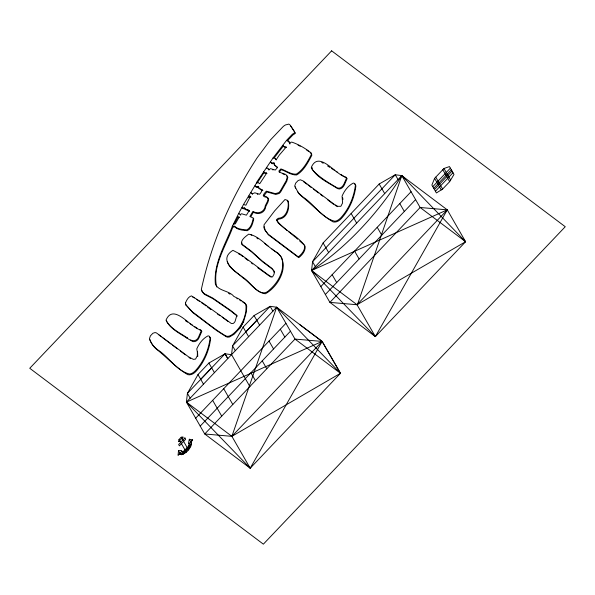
<?xml version="1.0" encoding="UTF-8"?>
<svg xmlns="http://www.w3.org/2000/svg" width="595" height="595" viewBox="0 0 595 595"><rect width="100%" height="100%" fill="white"/><g stroke="black" fill="none" stroke-linecap="round" stroke-linejoin="round"><path stroke-width="0.89" d="M197.763 356.517L197.533 351.37M178.485 450.653L178.106 455.13L181.49 451.575L181.713 450.519L178.485 450.653L180.657 454.431L181.549 454.699C186.533 453.264 191.054 448.295 191.501 443.03L189.329 439.251L192.631 439.854L191.032 442.211M231.567 354.627L232.556 345.859L235.308 350.693M375.363 336.614L357.037 304.737L311.572 270.502L312.554 261.733L323.122 242.953L379.179 184.004L395.281 174.752L401.811 175.614L447.276 209.849L465.602 241.726L375.363 336.614L329.898 302.379L311.572 270.502L401.811 175.614L465.602 241.726L357.037 304.737L329.898 302.379L420.137 207.499L447.276 209.849L375.363 336.614L311.572 270.502A177.325 92.203 -53 0 0 401.811 175.614L420.137 207.499L465.602 241.726M180.173 441.483L178.693 441.609L179.028 439.489L181.192 437.213L182.97 437.109L182.338 439.199M189.329 439.251L188.437 443.454L189.247 443.416L192.631 439.854M267.006 173.495L264.872 173.383L263.503 171.903L264.991 172.751L266.545 172.699L266.582 173.271L259.955 183.401L259.361 183.691L258.386 182.606L256.482 182.531L273.038 157.965L286.738 140.16L292.376 134.232L294.971 132.529M188.489 446.198L189.247 443.416M241.868 242.745L242.061 244.679L251.759 251.983L262.64 261.807L272.25 269.044L273.953 270.904L274.563 272.741M312.003 167.359L312.07 169.292M256.802 182.539L243.511 204.487L238.759 213.345L232.303 226.316L232.764 227.112L232.481 227.982C225.564 246.635 212.132 266.396 216.617 286.946M279.196 172.23L281.152 169.813L281.785 169.835C286.664 171.553 291.297 175.265 296.719 174.945C303.777 170.698 308.084 162.457 311.817 155.31L311.535 153.636L310.062 152.528M185.99 304.952L192.825 312.643L216.535 330.493L226.204 336.703L227.61 337.194L229.529 336.978L234.073 334.278L240.164 327.875L243.697 321.233L246.471 311.639L246.702 306.12L245.266 303.346L239.026 298.995L233.857 296.414C229.209 290.412 218.313 291.215 215.375 284.068C213.456 263.912 224.851 245.333 232.02 227.178L232.303 226.316L234.341 226.078C237.093 229.187 242.782 229.529 246.813 229.893C251.001 227.952 252.436 222.262 253.299 218.023L249.855 216.543L252.92 211.411C258.118 214.535 264.619 211.961 265.318 205.662L267.594 201.11L268.226 198.202L266.315 196.595L263.511 195.822L263.198 195.383L264.44 193.286L266.352 191.151L275.336 193.643L278.78 192.646L280.133 191.226L286.299 180.545L287.392 176.484L286.887 175.488C285.057 173.011 279.866 173.614 278.832 171.144L280.699 169.01L281.323 169.04C286.202 170.75 290.836 174.469 296.258 174.149C303.316 169.902 307.622 161.662 311.363 154.514L311.081 152.841C305.205 148.304 298.906 144.511 291.803 142.108L290.843 142.279C288.917 145.254 289.906 141.253 288.129 140.74L286.671 140.45M197.986 374.59L187.41 393.362L186.428 402.086L204.739 433.986L250.205 468.213L340.466 373.31L322.133 341.433L299.382 324.305M357.61 304.127L401.811 175.614M434.595 178.359L431.873 185.075L436.395 192.951L442.628 189.054L449.664 181.661L453.985 174.454L449.463 166.578L443.974 168.489L434.595 178.359L441.245 189.924M245.884 304.268C247.007 315.06 242.009 326.521 233.619 333.483C231.477 335.171 228.539 337.291 225.743 335.907C213.888 328.946 203.49 319.865 192.363 311.847L185.863 304.893L185.417 303.026C186.651 300.192 188.213 296.868 191.404 295.871L203.52 303.569L231.269 323.449L233.047 323.509A3.979 3.317 -29.9 0 0 235.151 321.129L236.855 315.357L230.191 310.092L212.586 297.954L204.025 293.58L201.98 291.297L201.326 289.475C211.448 242.611 230.897 197.823 257.144 157.794L270.346 140.041L283.436 126.281L285.369 124.98L288.835 124.095L290.196 125.121L295.432 133.332L292.837 135.028L287.199 140.956M263.652 196.179L266.813 191.947L275.797 194.439L279.241 193.449L280.595 192.021L286.76 181.349L287.854 177.28L286.44 175.607M201.861 331.296L199.184 337.454C198.128 340.556 194.111 343.285 191.27 340.704L190.809 339.909M203.483 384.154L197.971 374.56L208.957 363.002L225.036 353.802L231.529 354.665M272.912 311.155L270.137 306.336L232.548 345.896L243.102 327.101L254.095 315.543L270.137 306.336L276.668 307.206L322.133 341.433L340.466 373.31L231.879 436.336L204.739 433.986L295.001 339.083L322.133 341.433L250.205 468.213L186.413 402.108L276.668 307.206L340.466 373.31L295.001 339.083L276.668 307.206L231.879 436.336L250.205 468.213M240.164 327.875L243.697 321.233M237.881 217.339L234.021 224.278L233.56 223.482L235.293 223.921L239.264 216.93L237.42 216.543L238.327 217.681L239.272 217.383M251.083 216.312L253.373 212.207C258.572 215.331 265.072 212.757 265.779 206.465L268.055 201.906L268.68 199.005L266.768 197.391M256.943 183.327L263.964 172.699M274.042 158.062L283.294 146.117L284.551 147.329L286.366 147.463M200.716 379.335L211.708 367.777M245.854 331.876L256.839 320.318L259.613 325.138M195.666 418.203L285.927 323.301M320.824 286.597L411.063 191.716M178.693 441.609L182.97 437.109M200.203 426.094L290.464 331.192M325.361 294.488L415.6 199.608M432.781 186.659L450.37 168.162M180.657 454.431L191.501 443.03M433.733 188.317L451.322 169.82M181.549 454.699L191.471 444.264M434.447 189.56L452.036 171.062M182.948 454.402L190.913 446.019M435.421 191.255L453.011 172.758M357.037 304.737L447.276 209.849L311.572 270.502M248.606 197.376L250.956 197.027M178.106 455.13L180.188 453.613M256.854 320.341L254.043 315.595M247.163 209.7L248.078 210.838L249.707 211.322L248.569 210.013L245.304 209.217L244.627 208.704L244.619 207.551L243.348 207.997L241.987 207.573M247.617 210.496L245.943 209.142M258.795 187.105L256.876 187.507L255.419 186.599M181.49 451.575L183.669 451.263M246.404 209.938L245.081 209.5L245.073 208.347L243.801 208.793L242.448 208.369M273.038 157.965L275.121 158.225L276.102 159.839L279.315 155.072L286.292 146.92L284.09 146.534L282.833 145.321M257.285 194.223L257.866 194.32M272.718 169.873L273.358 169.82M277.426 167.559L274.414 165.06L274.533 163.424L272.094 163.722L270.494 162.071L271.93 162.993L274.079 162.628L273.96 164.265L276.668 166.719C278.824 167.083 275.745 169.225 275.292 170.051L270.502 168.638L268.873 169.798L267.638 168.125L266.411 168.043M287.987 141.431L289.43 142.294L289.891 144.072M264.775 196.975L265.675 197.146M232.764 227.112L234.794 226.874C237.546 229.982 243.243 230.325 247.267 230.696C251.462 228.748 252.897 223.058 253.753 218.819L253.411 218.38M236.825 298.668L237.398 298.846M250.852 192.535L252.444 193.725L254.831 192.817L259.658 194.245L261.012 192.483L262.432 189.716L260.736 189.217L258.007 187.165L258.334 186.302L256.423 186.711L254.965 185.804M251.313 193.33L252.615 194.305M251.001 234.899L251.841 235.196M240.008 214.698L240.737 215.145M262.886 190.512L261.19 190.013L258.468 187.96M298.05 145.173L300.207 146.229M282.833 173.837L284.603 174.699M243.511 204.487L245.884 205.208L250.495 196.224L248.643 196.142L249.104 196.938M238.655 253.894L240.923 255.084M192.438 296.846L194.327 297.916M335.082 205.29L337.484 206.673M188.994 357.595L190.593 358.517M186.83 337.558C179.474 332.664 170.155 328.343 165.99 320.192C173.614 302.26 191.129 328.44 200.478 329.801L201.408 330.493L198.73 336.658C196.9 342.415 190.155 341.463 186.83 337.558L187.291 338.362C179.935 333.46 170.616 329.139 166.451 320.995M321.724 162.368L323.182 163.261M228.554 293.298L230.034 294.198M268.88 275.708L271.075 277.084M217.614 314.175L219.934 315.64M327.562 165.938L329.898 167.426M331.452 168.415L334.561 170.393M336.115 171.39L337.67 172.379M340.779 174.357L347.145 178.53L344.468 184.688C343.36 187.276 340.489 190.095 337.506 188.57C328.306 182.479 316.436 177.697 311.274 167.426C318.898 149.494 336.413 175.681 345.762 177.035L346.692 177.727L344.014 183.892C342.891 186.391 340.288 189.121 337.305 187.908C328.671 182.829 319.798 177.697 312.866 170.334M185.387 320.683L187.722 322.17M190.05 323.658L192.386 325.145M194.721 326.633L197.049 328.12M199.385 329.608L200.939 330.597M196.462 299.292L199.466 301.323M201.72 302.848L203.973 304.365M354.769 183.989L355.899 185.811C354.471 197.845 349.406 209.693 341.21 218.67C339.143 220.871 336.257 222.634 333.126 221.913C322.133 215.673 313.431 205.915 303.651 197.964L299.404 194.253L297.656 191.642M306.373 149.747L308.589 151.42M275.574 159.021L276.34 159.824M303.658 181.78L306.819 184.153M308.165 185.171L308.902 185.722M309.623 186.265L311.438 187.633M313.558 189.225L318.489 192.944M320.608 194.535L322.721 196.127M327.778 199.935L333.557 204.286M268.1 168.921L269.037 169.925M287.229 200.53L288.136 201.214C290.055 208.168 287.058 218.61 278.653 219.116L276.853 220.552L278.207 222.954L287.147 230.525M288.568 231.589L295.589 237.398M264.463 243.333L268.018 246.003M271.937 248.955L273.246 249.937M273.96 250.48L278.244 253.708L281.16 256.728M256.876 238.045L258.014 238.9M265.422 273.202L257.769 267.765M266.106 273.715L268.152 275.254M241.622 255.605L243.02 256.661M245.118 258.245L247.914 260.35M251.38 262.953L252.741 263.979M242.343 301.598L244.195 302.989M244.813 303.457L245.72 304.142M239.488 299.791L241.035 300.958M237.316 316.153L230.652 310.895L213.047 298.75L204.487 294.376L202.441 292.1L201.787 290.271M222.247 317.113L228.16 321.56M204.673 304.893L206.071 305.942M207.469 306.998L210.957 309.623M209.485 336.755L210.615 338.577C209.187 350.611 204.122 362.459 195.926 371.436C193.851 373.638 190.973 375.4 187.841 374.679C176.849 368.439 168.147 358.681 158.367 350.73C154.514 348.016 151.331 344.051 149.881 339.574M158.984 335L161.535 336.919M162.881 337.938L166.154 340.399M166.86 340.935L171.092 344.118M172.498 345.174L177.436 348.893M180.322 351.065L185.38 354.873M296.288 238.007L297.641 239.197M299.679 240.99L304.142 244.895M298.943 193.457L303.19 197.168C314.011 204.033 321.992 218.231 334.859 221.251C337.246 221.042 339.068 219.436 340.749 217.874C348.953 208.897 354.018 197.049 355.438 185.015L354.761 183.535L353.4 183.052C348.187 185.61 344.289 190.817 342.066 196.134L342.594 202.954L340.868 206.294L337.826 206.339L333.817 204.033L303.205 180.977L300.356 179.787L298.162 180.508L295.678 183.119L294.711 186.012L298.11 192.438M265.675 231.046L268.077 234.118L298.311 256.884C301.553 254.4 305.376 249.967 304.61 245.482M290.658 125.917L294.391 131.45M443.974 168.489L450.623 180.054M442.806 169.724L449.664 181.661M435.763 177.124L442.628 189.054M398.055 179.571L395.281 174.752L312.554 261.733L315.328 266.553M399.743 203.497L404.325 211.463M379.179 184.004L384.697 193.606M377.223 227.297L381.759 235.189M351.154 213.479L356.673 223.08M354.59 251.097L359.127 258.989M323.122 242.953L328.641 252.548M332.151 274.689L336.688 282.58M280.305 329.206L284.841 337.097M269.022 341.069L273.559 348.96M243.102 327.101L248.621 336.696M262.239 360.86L266.776 368.751M250.919 372.767L255.463 380.659M231.552 354.642L249.863 386.542M225.036 353.802L227.796 358.599L225.007 353.794L187.41 393.362L190.169 398.159M208.905 363.062L214.423 372.656M223.72 388.706L232.794 404.488M212.653 400.346L221.727 416.128M181.192 437.213L188.503 449.917M179.028 439.489L186.332 452.193M265.206 230.458L264.225 226.695M185.863 304.893L185.417 303.026M227.231 261.421C229.343 269.148 237.844 272.659 243.124 278.014C250.517 282.997 256.14 292.621 265.34 293.774C278.237 286.991 290.672 265.177 277.783 252.912C267.951 247.996 259.918 236.007 248.65 234.162C245.861 236.327 240.611 239.792 241.6 243.883L251.298 251.187L262.179 261.012L271.796 268.248L274.057 271.38L274.139 273.953L272.54 276.928L271.298 276.801L267.698 274.459L240.462 254.288L232.913 250.324C218.008 259.732 234.162 270.814 242.663 277.218C250.421 281.309 260.097 299.702 269.312 290.107C278.237 282.484 285.399 269.907 281.74 257.895M295.165 186.808L295.507 188.176M342.668 197.771L342.965 199.437M238.759 213.345L240.402 214.594L241.533 213.746L246.419 215.174L249.253 210.526M197.369 352.247L197.309 355.721L195.584 359.06L193.397 359.373L188.533 356.799L156.463 332.932L155.072 332.553L152.878 333.274L150.394 335.885L149.427 338.778C150.877 343.255 154.06 347.22 157.906 349.934C168.727 356.799 176.708 370.997 189.574 374.017C191.962 373.809 193.784 372.202 195.465 370.64C203.668 361.663 208.726 349.815 210.154 337.782L209.477 336.301L208.109 335.818C202.902 338.377 199.005 343.583 196.781 348.901L197.369 352.247M288.248 203.163C288.59 209.581 285.689 218.008 278.2 218.32L276.4 219.748C283.525 230.57 297.85 235.33 305.071 246.278C305.837 250.763 302.015 255.196 298.772 257.68L268.538 234.921L264.745 229.663L263.89 227.61L264.076 224.732L274.645 210.875L284.975 199.526L287.675 200.411L288.248 203.163M331.638 50.835L29.75 368.275L263.362 544.165L565.25 226.725L331.638 50.835M184.904 437.927L178.626 444.532L179.392 445.863L185.67 439.259L184.904 437.927M322.133 341.433L231.879 436.336L186.413 402.108L322.133 341.433"/></g></svg>
